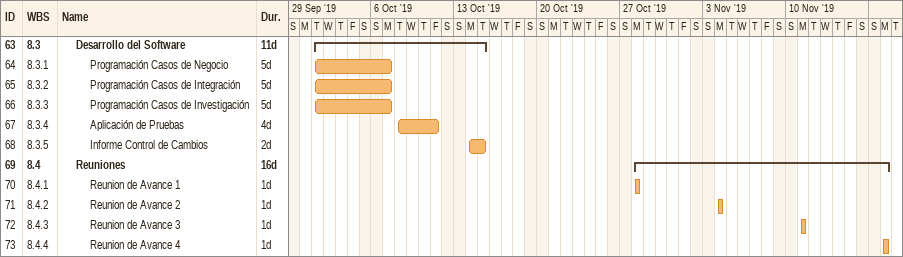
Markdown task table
| ID | WBS | Task | Duration | Start | Finish |
|---|---|---|---|---|---|
| 63 | 8.3 | **Desarrollo del Software** | 11d | 2019-10-01 | 2019-10-15 |
| 64 | 8.3.1 | Programación Casos de Negocio | 5d | 2019-10-01 | 2019-10-07 |
| 65 | 8.3.2 | Programación Casos de Integración | 5d | 2019-10-01 | 2019-10-07 |
| 66 | 8.3.3 | Programación Casos de Investigación | 5d | 2019-10-01 | 2019-10-07 |
| 67 | 8.3.4 | Aplicación de Pruebas | 4d | 2019-10-08 | 2019-10-11 |
| 68 | 8.3.5 | Informe Control de Cambios | 2d | 2019-10-14 | 2019-10-15 |
| 69 | 8.4 | **Reuniones** | 16d | 2019-10-28 | 2019-11-18 |
| 70 | 8.4.1 | Reunion de Avance 1 | 1d | 2019-10-28 | 2019-10-28 |
| 71 | 8.4.2 | Reunion de Avance 2 | 1d | 2019-11-04 | 2019-11-04 |
| 72 | 8.4.3 | Reunion de Avance 3 | 1d | 2019-11-11 | 2019-11-11 |
| 73 | 8.4.4 | Reunion de Avance 4 | 1d | 2019-11-18 | 2019-11-18 |
